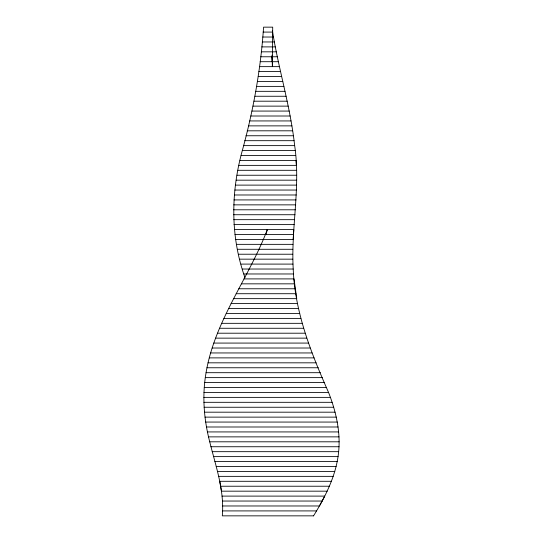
<?xml version="1.0" encoding="UTF-8"?>
<svg xmlns="http://www.w3.org/2000/svg" width="543" height="543" viewBox="0 0 543 543"><rect width="100%" height="100%" fill="white"/><g stroke="black" fill="none" stroke-linecap="round" stroke-linejoin="round"><path stroke-width="0.81" d="M244.934 277.493C230.307 236.687 230.809 192.046 242.314 150.56C253.384 110.215 260.81 68.92 263.572 27.15L272.701 27.15L272.382 66.64L272.009 55.121M313.549 515.85C325.657 496.248 336.395 474.942 338.656 451.674C340.637 431.454 335.92 411.18 328.542 392.44C311.207 353.194 294.876 312.483 293.213 269.029C290.919 227.87 300.802 186.738 294.659 145.626C290.417 106.652 278.525 69.076 272.355 30.442M313.657 515.85L222.311 515.85C224.544 490.431 215.714 466.084 209.727 441.805C203.869 419.339 202.03 395.65 206.062 372.695C214.811 320.553 248.932 278.084 267.353 229.54L265.873 234.474M263.158 32.085L272.749 32.085M262.724 37.026L273.455 37.026M262.262 41.96L274.344 41.96M261.787 46.895L275.294 46.895M261.271 51.829L276.285 51.829M260.735 56.771L277.31 56.771M260.158 61.705L278.376 61.705M259.554 66.64L279.455 66.64M258.902 71.574L280.568 71.574M258.217 76.515L281.674 76.515M257.477 81.45L282.794 81.45M256.696 86.385L283.908 86.385M255.855 91.326L285.014 91.326M254.959 96.26L286.093 96.26M254.009 101.195L287.166 101.195M252.997 106.129L288.19 106.129M251.932 111.071L289.188 111.071M250.812 116.005L290.145 116.005M249.644 120.94L291.041 120.94M248.436 125.874L291.903 125.874M247.208 130.815L292.697 130.815M245.972 135.75L293.424 135.75M244.737 140.685L294.096 140.685M243.502 145.626L294.693 145.626M242.314 150.56L295.209 150.56M241.133 155.495L295.657 155.495M240.026 160.429L296.023 160.429M238.947 165.371L296.302 165.371L295.976 160.429M237.977 170.305L296.492 170.305M237.04 175.24L296.621 175.24M236.225 180.174L296.661 180.174M235.492 185.115L296.614 185.115M234.861 190.05L296.492 190.05M234.372 194.985L296.295 194.985M233.958 199.926L296.044 199.926M233.7 204.86L295.738 204.86M233.565 209.795L295.385 209.795M233.558 214.729L294.992 214.729M233.714 219.671L294.584 219.671M233.972 224.605L294.177 224.605M234.393 229.54L293.804 229.54L293.152 239.415L235.648 239.415M234.956 234.474L293.458 234.474M236.49 244.35L292.928 244.35M237.44 249.285L292.799 249.285M238.533 254.226L292.745 254.226M239.734 259.16L292.786 259.16M241.024 264.095L292.949 264.095M242.416 269.029L248.85 269.029M249.162 269.029L293.213 269.029M243.875 273.971L293.573 273.971M243.977 278.905L294.028 278.905L296.756 298.65L233.605 298.65M241.357 283.84L294.577 283.84M238.757 288.774L295.216 288.774M236.151 293.715L295.942 293.715M231.06 303.585L297.652 303.585M228.603 308.526L298.636 308.526M226.2 313.46L299.716 313.46M223.879 318.395L300.89 318.395M221.653 323.329L302.166 323.329M219.508 328.271L303.544 328.271M217.492 333.205L305.03 333.205M215.578 338.14L306.625 338.14M213.799 343.074L308.336 343.074M212.15 348.015L310.155 348.015M210.63 352.95L312.076 352.95M209.279 357.885L314.085 357.885M208.03 362.826L316.162 362.826M206.958 367.76L318.279 367.76M206.062 372.695L320.404 372.695M205.281 377.629L322.549 377.629M204.677 382.571L324.66 382.571M204.256 387.505L326.669 387.505M203.964 392.44L328.617 392.44M203.842 397.374L330.456 397.374M203.903 402.315L332.14 402.315M204.12 407.25L333.707 407.25M204.473 412.185L335.079 412.185M204.996 417.126L336.28 417.126M205.682 422.06L337.305 422.06M206.496 426.995L338.065 426.995M207.419 431.929L338.689 431.929M208.464 436.871L339.029 436.871M209.618 441.805L339.158 441.805M210.867 446.74L339.056 446.74M212.17 451.674L338.656 451.674M213.514 456.615L338.092 456.615M214.865 461.55L337.237 461.55M216.202 466.485L336.131 466.485M217.485 471.426L334.821 471.426M218.686 476.36L333.198 476.36M331.447 481.295L219.752 481.295L221.429 491.171L327.198 491.171M220.668 486.229L329.397 486.229M222.012 496.105L324.755 496.105L319.44 505.974L222.528 505.974M222.365 501.04L322.196 501.04M222.515 510.915L316.589 510.915M272.301 61.705L272.084 56.771L272.26 61.705"/></g></svg>
